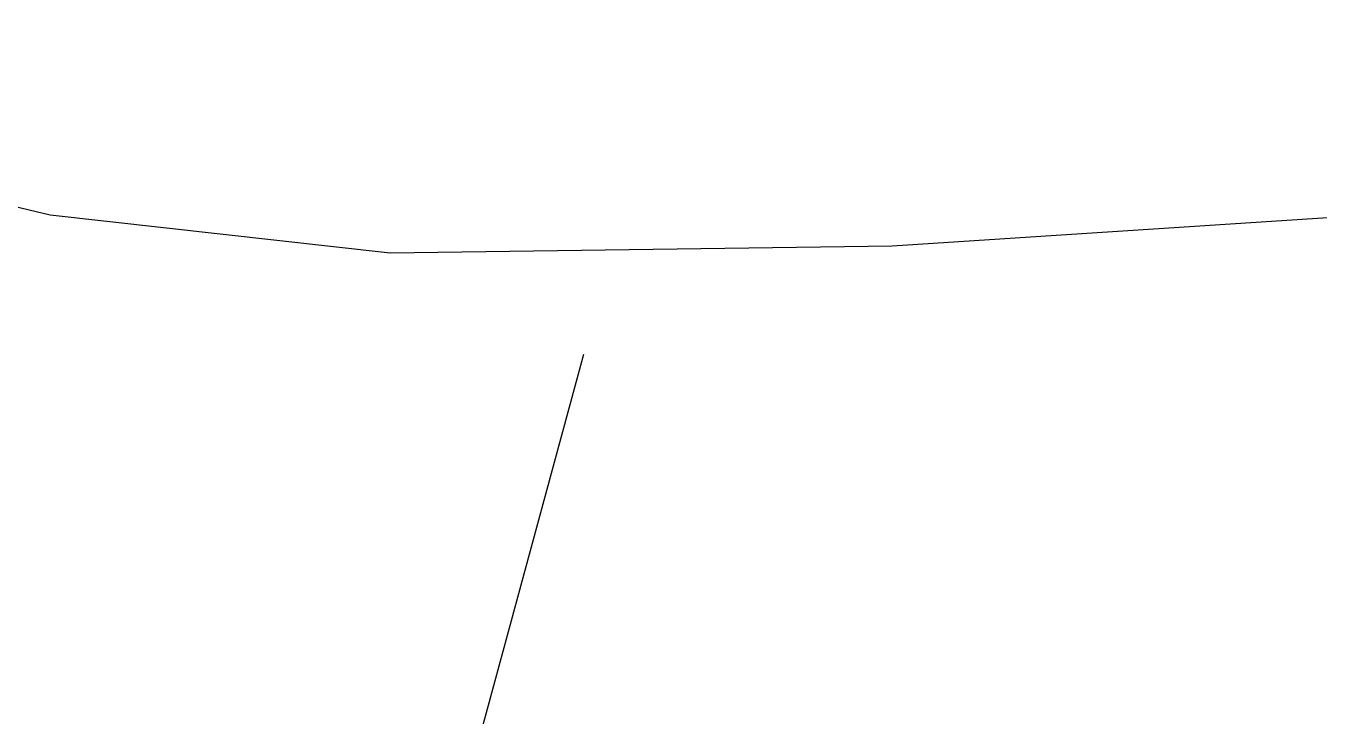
# Model space of a CAD drawing. Header units: inches. Extents: x 653559 to 669309, y 7245317 to 7256454.
# Drawn here: x 657781.4 to 657838.9, y 7253773 to 7253803.8 of the extents above; entities that cross this region are included whole.
import ezdxf

# ---------------------------------------------------------------- set-up
doc = ezdxf.new("R2010")
doc.units = ezdxf.units.IN
doc.header["$MEASUREMENT"] = 0
for name, color, linetype in [('Canales', 140, 'Continuous'), ('Cauce', 5, 'Continuous'), ('Perimetral', 190, 'Continuous')]:
    doc.layers.add(name, color=color, linetype=linetype)

msp = doc.modelspace()

# ---------------------------------------------------------------- linework, layer by layer
at = {"layer": 'Canales', "transparency": 33554613}
msp.add_lwpolyline([(658019.226, 7252924.825), (657865.238, 7253035.554), (657831.106, 7253357.42), (657802.766, 7253708.812), (657808.755, 7253716.329), (657801.558, 7253771.998), (657806.215, 7253789.143)], dxfattribs=at)
at = {"layer": 'Cauce', "color": 160}
msp.add_polyline3d([(657914.73, 7253803.65, 0), (657873.16, 7253797.95, 0), (657857.54, 7253796.39, 0), (657819.92, 7253793.95, 0), (657797.6, 7253793.64, 0), (657782.48, 7253795.33, 0), (657756.72, 7253801.46, 0), (657723.68, 7253802.26, 0), (657694.38, 7253803.75, 0), (657677, 7253797.46, 0), (657668.28, 7253794.3, 0), (657653.88, 7253786.06, 0), (657555.39, 7253739.88, 0), (657543.61, 7253738.46, 0), (657539.6, 7253738.34, 0), (657521.04, 7253740.41, 0), (657517.14, 7253740.07, 0), (657498.76, 7253736.56, 0), (657476.39, 7253730.5, 0), (657469.81, 7253729.43, 0), (657465.4, 7253729.4, 0), (657448.13, 7253731.62, 0), (657368.52, 7253746.74, 0)], dxfattribs=at)
at = {"layer": 'Perimetral', "color": 200}
msp.add_polyline3d([(657914.73, 7253803.65, 0), (657873.16, 7253797.95, 0), (657857.54, 7253796.39, 0), (657819.92, 7253793.95, 0), (657797.6, 7253793.64, 0), (657782.48, 7253795.33, 0), (657756.72, 7253801.46, 0), (657723.68, 7253802.26, 0), (657715.783, 7253802.662, 0), (657694.38, 7253803.75, 0), (657677, 7253797.46, 0), (657668.28, 7253794.3, 0), (657653.88, 7253786.06, 0), (657555.39, 7253739.88, 0), (657543.61, 7253738.46, 0), (657539.6, 7253738.34, 0), (657521.04, 7253740.41, 0), (657517.14, 7253740.07, 0), (657498.76, 7253736.56, 0), (657476.39, 7253730.5, 0), (657469.81, 7253729.43, 0), (657465.4, 7253729.4, 0), (657448.13, 7253731.62, 0), (657408.325, 7253739.18, 0)], dxfattribs=at)

doc.saveas('drawing.dxf')
